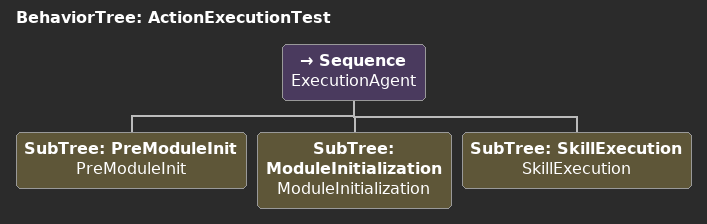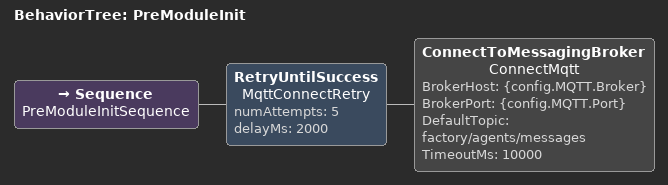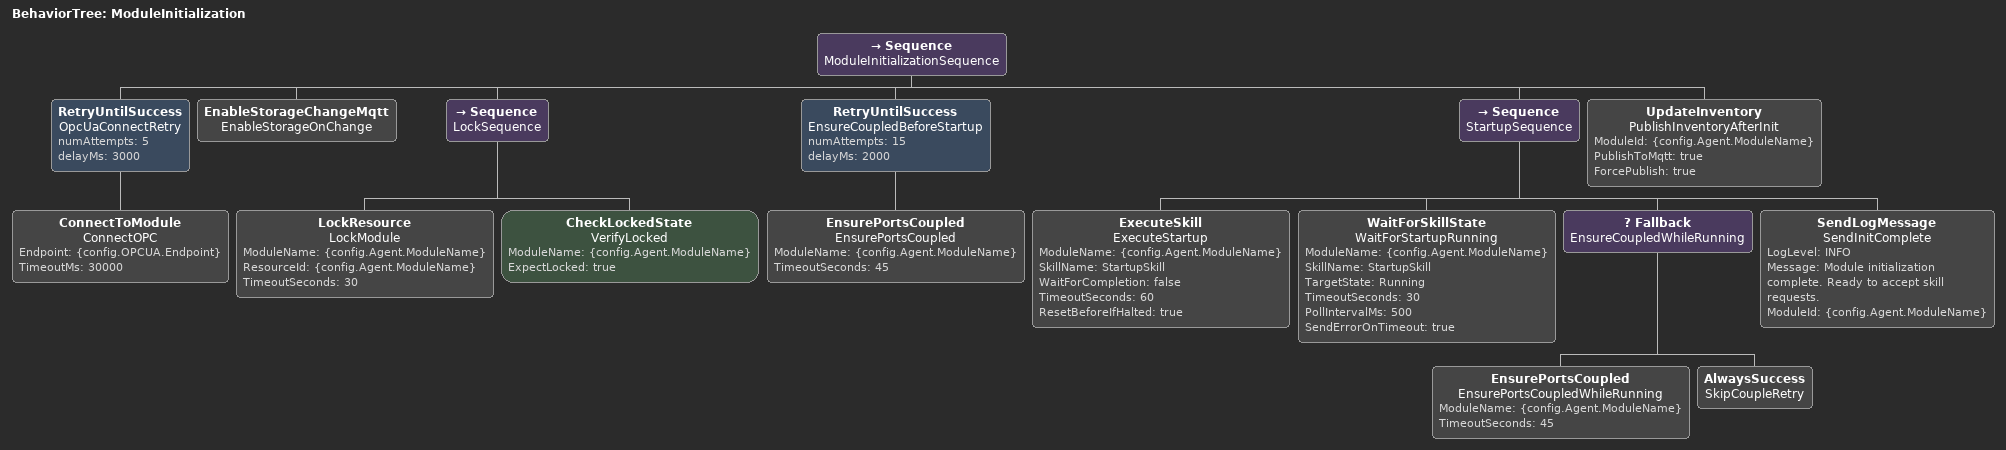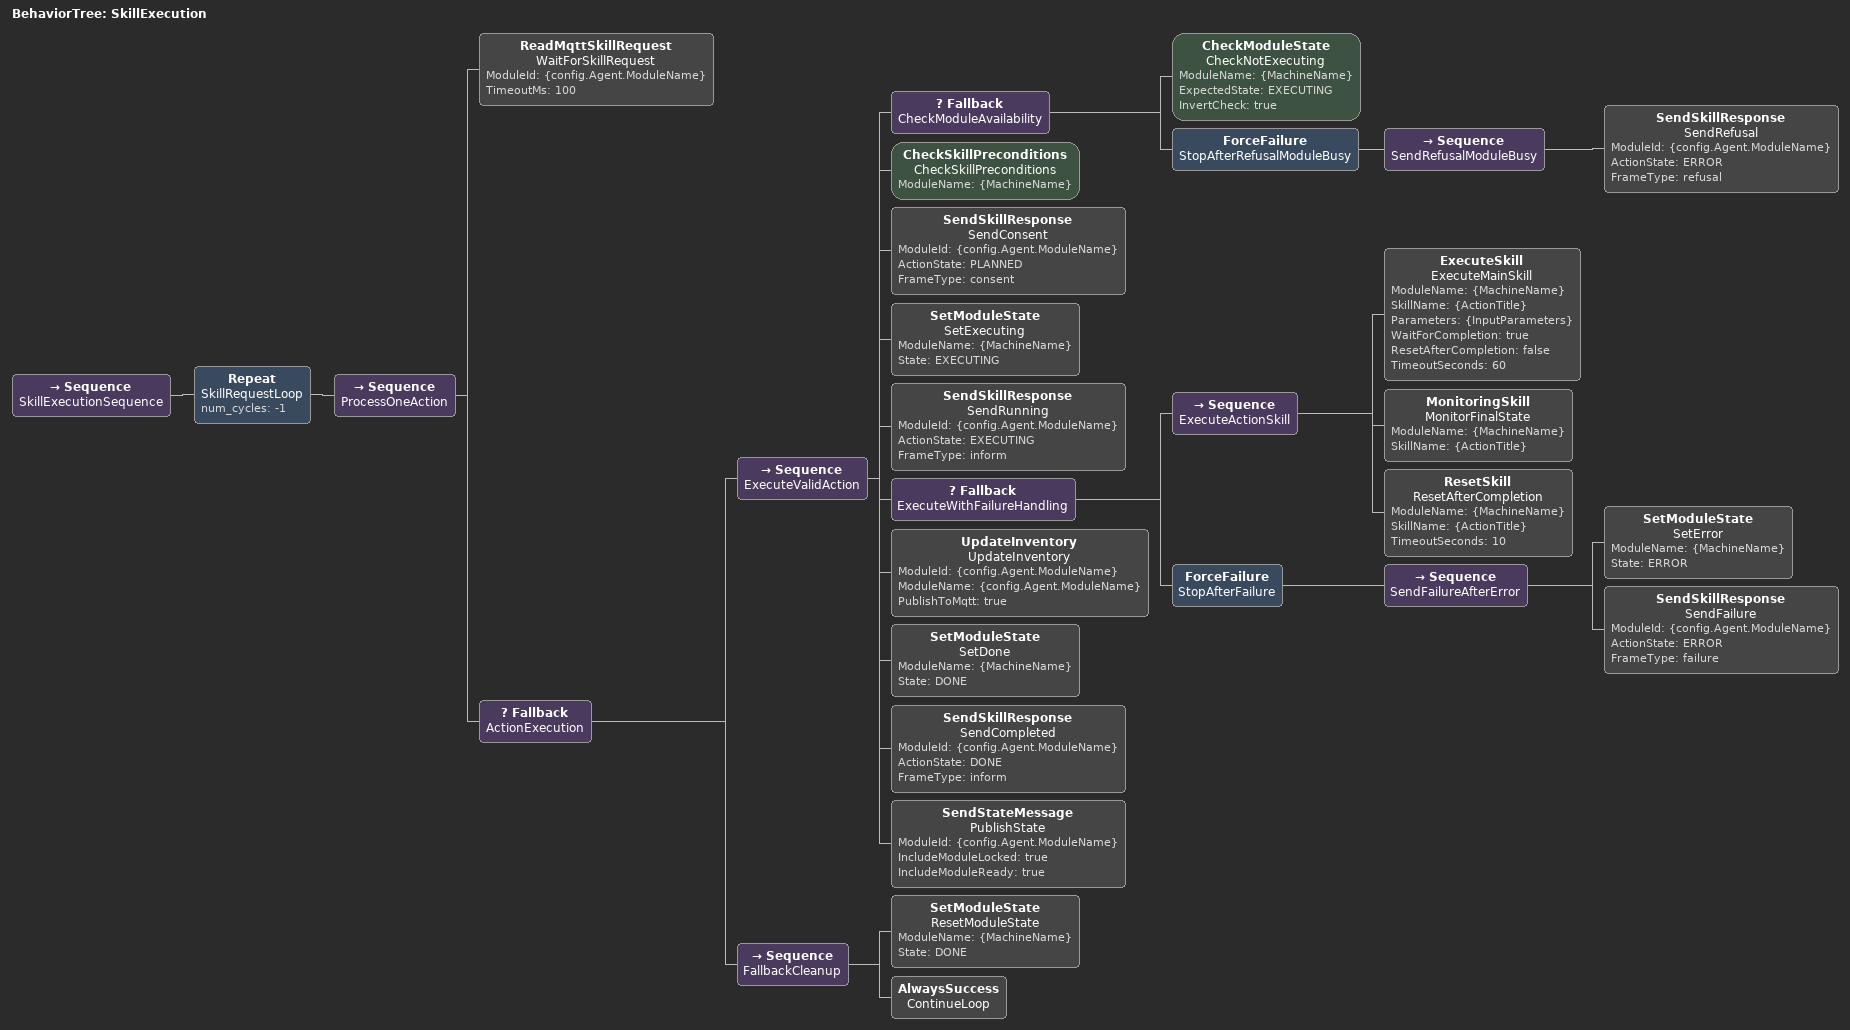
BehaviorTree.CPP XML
<?xml version="1.0" encoding="UTF-8"?>
<root BTCPP_format="4" main_tree_to_execute="ActionExecutionTest">
  <BehaviorTree ID="ActionExecutionTest">
    <Sequence name="ExecutionAgent">
      <SubTree name="PreModuleInit" ID="PreModuleInit"/>
      <SubTree name="ModuleInitialization" ID="ModuleInitialization"/>
      <SubTree name="SkillExecution" ID="SkillExecution"/>
    </Sequence>
  </BehaviorTree>

  <!-- PreModuleInit: Verbindet MQTT und stellt Basis-Kommunikation sicher -->
  <BehaviorTree ID="PreModuleInit">
    <Sequence name="PreModuleInitSequence">
      <RetryUntilSuccess name="MqttConnectRetry" numAttempts="5" delayMs="2000">
        <ConnectToMessagingBroker
          name="ConnectMqtt"
          BrokerHost="{config.MQTT.Broker}"
          BrokerPort="{config.MQTT.Port}"
          DefaultTopic="factory/agents/messages"
          TimeoutMs="10000" />
      </RetryUntilSuccess>
    </Sequence>
  </BehaviorTree>

  <!-- ModuleInitialization: OPC UA, Locking, Startup -->
  <BehaviorTree ID="ModuleInitialization">
    <Sequence name="ModuleInitializationSequence">
      <RetryUntilSuccess name="OpcUaConnectRetry" numAttempts="5" delayMs="3000">
        <ConnectToModule
          name="ConnectOPC"
          Endpoint="{config.OPCUA.Endpoint}"
          TimeoutMs="30000" />
      </RetryUntilSuccess>

      <EnableStorageChangeMqtt name="EnableStorageOnChange" />

      <Sequence name="LockSequence">
        <LockResource
          name="LockModule"
          ModuleName="{config.Agent.ModuleName}"
          ResourceId="{config.Agent.ModuleName}"
          TimeoutSeconds="30" />

        <CheckLockedState
          name="VerifyLocked"
          ModuleName="{config.Agent.ModuleName}"
          ExpectLocked="true" />
      </Sequence>

      <RetryUntilSuccess name="EnsureCoupledBeforeStartup" numAttempts="15" delayMs="2000">
        <EnsurePortsCoupled
          name="EnsurePortsCoupled"
          ModuleName="{config.Agent.ModuleName}"
          TimeoutSeconds="45" />
      </RetryUntilSuccess>

      <Sequence name="StartupSequence">
        <ExecuteSkill
          name="ExecuteStartup"
          ModuleName="{config.Agent.ModuleName}"
          SkillName="StartupSkill"
          WaitForCompletion="false"
          TimeoutSeconds="60"
          ResetBeforeIfHalted="true" />

        <WaitForSkillState
          name="WaitForStartupRunning"
          ModuleName="{config.Agent.ModuleName}"
          SkillName="StartupSkill"
          TargetState="Running"
          TimeoutSeconds="30"
          PollIntervalMs="500"
          SendErrorOnTimeout="true" />

        <Fallback name="EnsureCoupledWhileRunning">
          <EnsurePortsCoupled
            name="EnsurePortsCoupledWhileRunning"
            ModuleName="{config.Agent.ModuleName}"
            TimeoutSeconds="45" />
          <AlwaysSuccess name="SkipCoupleRetry" />
        </Fallback>

        <SendLogMessage
          name="SendInitComplete"
          LogLevel="INFO"
          Message="Module initialization complete. Ready to accept skill requests."
          ModuleId="{config.Agent.ModuleName}"/>
      </Sequence>

      <UpdateInventory name="PublishInventoryAfterInit"
               ModuleId="{config.Agent.ModuleName}"
               PublishToMqtt="true"
               ForcePublish="true"/>
    </Sequence>
  </BehaviorTree>

  <!-- SkillExecution: Wartet auf Requests und führt Actions aus -->
  <BehaviorTree ID="SkillExecution">
    <Sequence name="SkillExecutionSequence">
      <Repeat name="SkillRequestLoop" num_cycles="-1">

        <Sequence name="ProcessOneAction">
          <ReadMqttSkillRequest name="WaitForSkillRequest"
                                ModuleId="{config.Agent.ModuleName}"
                                TimeoutMs="100"/>

          <Fallback name="ActionExecution">
            <Sequence name="ExecuteValidAction">
              <Fallback name="CheckModuleAvailability">
                <CheckModuleState name="CheckNotExecuting"
                                 ModuleName="{MachineName}"
                                 ExpectedState="EXECUTING"
                                 InvertCheck="true"/>

                <ForceFailure name="StopAfterRefusalModuleBusy">
                  <Sequence name="SendRefusalModuleBusy">
                    <SendSkillResponse name="SendRefusal"
                                      ModuleId="{config.Agent.ModuleName}"
                                      ActionState="ERROR"
                                      FrameType="refusal"/>
                  </Sequence>
                </ForceFailure>
              </Fallback>

              <CheckSkillPreconditions name="CheckSkillPreconditions" ModuleName="{MachineName}" />

              <SendSkillResponse name="SendConsent"
                                ModuleId="{config.Agent.ModuleName}"
                                ActionState="PLANNED"
                                FrameType="consent"/>

              <SetModuleState name="SetExecuting"
                             ModuleName="{MachineName}"
                             State="EXECUTING"/>

              <SendSkillResponse name="SendRunning"
                                ModuleId="{config.Agent.ModuleName}"
                                ActionState="EXECUTING"
                                FrameType="inform"/>

              <Fallback name="ExecuteWithFailureHandling">
                <Sequence name="ExecuteActionSkill">
                  <ExecuteSkill name="ExecuteMainSkill"
                               ModuleName="{MachineName}"
                               SkillName="{ActionTitle}"
                               Parameters="{InputParameters}"
                               WaitForCompletion="true"
                               ResetAfterCompletion="false"
                               TimeoutSeconds="60"/>

                  <MonitoringSkill name="MonitorFinalState"
                                  ModuleName="{MachineName}"
                                  SkillName="{ActionTitle}"/>

                  <ResetSkill name="ResetAfterCompletion"
                             ModuleName="{MachineName}"
                             SkillName="{ActionTitle}"
                             TimeoutSeconds="10"/>
                </Sequence>

                <ForceFailure name="StopAfterFailure">
                  <Sequence name="SendFailureAfterError">
                    <SetModuleState name="SetError"
                                   ModuleName="{MachineName}"
                                   State="ERROR"/>

                    <SendSkillResponse name="SendFailure"
                                      ModuleId="{config.Agent.ModuleName}"
                                      ActionState="ERROR"
                                      FrameType="failure"/>
                  </Sequence>
                </ForceFailure>
              </Fallback>

              <UpdateInventory name="UpdateInventory"
                               ModuleId="{config.Agent.ModuleName}"
                               ModuleName="{config.Agent.ModuleName}"
                               PublishToMqtt="true"/>

              <SetModuleState name="SetDone"
                             ModuleName="{MachineName}"
                             State="DONE"/>

              <SendSkillResponse name="SendCompleted"
                                ModuleId="{config.Agent.ModuleName}"
                                ActionState="DONE"
                                FrameType="inform"/>

              <SendStateMessage name="PublishState"
                               ModuleId="{config.Agent.ModuleName}"
                               IncludeModuleLocked="true"
                               IncludeModuleReady="true"/>
            </Sequence>

            <Sequence name="FallbackCleanup">
              <SetModuleState name="ResetModuleState"
                             ModuleName="{MachineName}"
                             State="DONE"/>

              <AlwaysSuccess name="ContinueLoop"/>
            </Sequence>

          </Fallback>

        </Sequence>

      </Repeat>
    </Sequence>
  </BehaviorTree>

  <!-- TreeNodesModel for Groot2 Editor -->
</root>
